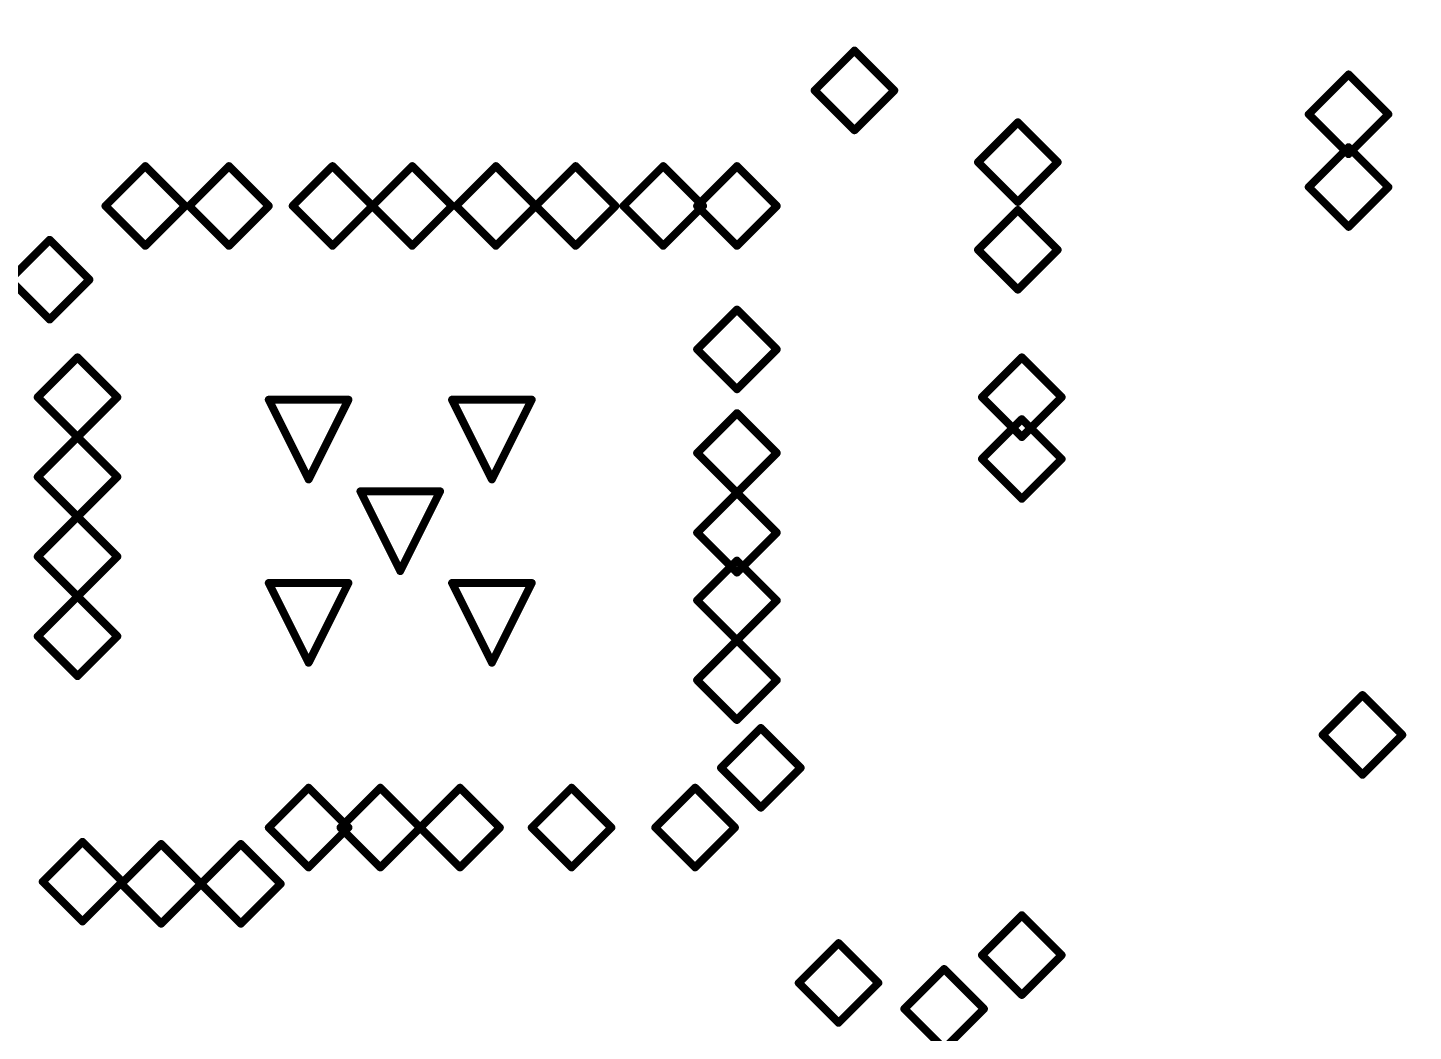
# Model space of a CAD drawing. Header units: millimetres. Extents: x -55 to 2039, y 0 to 512.
# Drawn here: x 143.41 to 178.18, y 198.51 to 223.69 of the extents above; entities that cross this region are included whole.
import ezdxf
from ezdxf import colors
from ezdxf.entities.mleader import LeaderData, LeaderLine
from ezdxf.enums import TextEntityAlignment as Align
from ezdxf.math import Vec2, Vec3

# ---------------------------------------------------------------- set-up
doc = ezdxf.new("R2010")
doc.units = ezdxf.units.MM
doc.linetypes.add('Сплошная', pattern=[0])
doc.layers.add('Drill Drawing', color=1, linetype='Continuous')
doc.layers.add('Виды', color=30, linetype='Continuous')
doc.layers.add('текст', color=2, linetype='Continuous', lineweight=30)
doc.styles.add('GOST TYPE B', font='', dxfattribs={"height": 3.5})
doc.styles.get('GOST TYPE B').set_extended_font_data('GOST type B')

# ---------------------------------------------------------------- blocks, each defined once
blk = doc.blocks.new('Шероховатость')
at = {"lineweight": 50, "transparency": 16777216}
for p, q in [((-32.506, -11.445), (-28.785, -5)), ((-28.785, -5), (-5, -5)), ((-10.278, -11.581), (-7.16, -6.181)), ((-34.366, -8.223), (-32.506, -11.445)), ((-11.836, -8.881), (-10.278, -11.581))]:
    blk.add_line(p, q, dxfattribs=at)
at = {"layer": 'текст', "linetype": 'Continuous', "lineweight": 25, "transparency": 16777216, "insert": (-29.093, -6.142), "char_height": 5, "attachment_point": 1, "style": 'GOST TYPE B'}
blk.add_mtext_dynamic_manual_height_columns('Ra6,3{\\fGOST Type AU|b1|i0|c204|p2;(   )}', width=25.94731, gutter_width=17.5, heights=[0], dxfattribs=at)
blk = doc.blocks.new('_DotSmall')
at = {"color": 0, "linetype": 'ByBlock', "lineweight": 60, "const_width": 0.5}
blk.add_lwpolyline([(-0.0625, 0, 1), (0.0625, 0, 1)], format="xyb", close=True, dxfattribs=at)
blk = doc.blocks.new('Вид с →')
at = {"linetype": 'Continuous', "lineweight": 25, "transparency": 16777216}
for q in [(28.03, 4.046), (30.858, 4.046)]:
    blk.add_line((29.444, 2.632), q, dxfattribs=at)
blk.add_circle((32.944, 2.632), 3.5, dxfattribs=at)
blk.add_circle((32.944, 2.632), 3.5, dxfattribs=at)
at = {"linetype": 'Continuous', "lineweight": 50, "transparency": 16777216, "style": 'GOST TYPE B'}
blk.add_attdef('ВИД(_:_)', text='', height=7, dxfattribs=at).set_placement((27.226, 3.5), align=Align.MIDDLE_RIGHT)

msp = doc.modelspace()

# ---------------------------------------------------------------- linework, layer by layer
at = {"layer": 'Drill Drawing'}
for points in [[(163.1556, 222.1215, 0.2, 0.2, 0), (164.1556, 223.1215, 0.2, 0.2, 0)], [(164.1556, 223.1215, 0.2, 0.2, 0), (165.1556, 222.1215, 0.2, 0.2, 0)], [(175.5556, 221.5215, 0.2, 0.2, 0), (176.5556, 222.5215, 0.2, 0.2, 0)], [(176.5556, 222.5215, 0.2, 0.2, 0), (177.5556, 221.5215, 0.2, 0.2, 0)], [(163.1556, 222.1215, 0.2, 0.2, 0), (164.1556, 221.1215, 0.2, 0.2, 0)], [(164.1556, 221.1215, 0.2, 0.2, 0), (165.1556, 222.1215, 0.2, 0.2, 0)], [(175.5556, 221.5215, 0.2, 0.2, 0), (176.5556, 220.5215, 0.2, 0.2, 0)], [(176.5556, 220.5215, 0.2, 0.2, 0), (177.5556, 221.5215, 0.2, 0.2, 0)], [(167.2556, 220.3215, 0.2, 0.2, 0), (168.2556, 221.3215, 0.2, 0.2, 0)], [(168.2556, 221.3215, 0.2, 0.2, 0), (169.2556, 220.3215, 0.2, 0.2, 0)], [(175.5556, 219.6965, 0.2, 0.2, 0), (176.5556, 220.6965, 0.2, 0.2, 0)], [(176.5556, 220.6965, 0.2, 0.2, 0), (177.5556, 219.6965, 0.2, 0.2, 0)], [(145.3556, 219.2215, 0.2, 0.2, 0), (146.3556, 220.2215, 0.2, 0.2, 0)], [(146.3556, 220.2215, 0.2, 0.2, 0), (147.3556, 219.2215, 0.2, 0.2, 0)], [(147.4556, 219.2215, 0.2, 0.2, 0), (148.4556, 220.2215, 0.2, 0.2, 0)], [(148.4556, 220.2215, 0.2, 0.2, 0), (149.4556, 219.2215, 0.2, 0.2, 0)], [(150.0556, 219.2215, 0.2, 0.2, 0), (151.0556, 220.2215, 0.2, 0.2, 0)], [(151.0556, 220.2215, 0.2, 0.2, 0), (152.0556, 219.2215, 0.2, 0.2, 0)], [(152.0556, 219.2215, 0.2, 0.2, 0), (153.0556, 220.2215, 0.2, 0.2, 0)], [(153.0556, 220.2215, 0.2, 0.2, 0), (154.0556, 219.2215, 0.2, 0.2, 0)], [(154.1556, 219.2215, 0.2, 0.2, 0), (155.1556, 220.2215, 0.2, 0.2, 0)], [(155.1556, 220.2215, 0.2, 0.2, 0), (156.1556, 219.2215, 0.2, 0.2, 0)], [(156.1556, 219.2215, 0.2, 0.2, 0), (157.1556, 220.2215, 0.2, 0.2, 0)], [(157.1556, 220.2215, 0.2, 0.2, 0), (158.1556, 219.2215, 0.2, 0.2, 0)], [(158.3556, 219.2215, 0.2, 0.2, 0), (159.3556, 220.2215, 0.2, 0.2, 0)], [(159.3556, 220.2215, 0.2, 0.2, 0), (160.3556, 219.2215, 0.2, 0.2, 0)], [(160.2056, 219.2215, 0.2, 0.2, 0), (161.2056, 220.2215, 0.2, 0.2, 0)], [(161.2056, 220.2215, 0.2, 0.2, 0), (162.2056, 219.2215, 0.2, 0.2, 0)], [(167.2556, 220.3215, 0.2, 0.2, 0), (168.2556, 219.3215, 0.2, 0.2, 0)], [(168.2556, 219.3215, 0.2, 0.2, 0), (169.2556, 220.3215, 0.2, 0.2, 0)], [(175.5556, 219.6965, 0.2, 0.2, 0), (176.5556, 218.6965, 0.2, 0.2, 0)], [(176.5556, 218.6965, 0.2, 0.2, 0), (177.5556, 219.6965, 0.2, 0.2, 0)], [(145.3556, 219.2215, 0.2, 0.2, 0), (146.3556, 218.2215, 0.2, 0.2, 0)], [(146.3556, 218.2215, 0.2, 0.2, 0), (147.3556, 219.2215, 0.2, 0.2, 0)], [(147.4556, 219.2215, 0.2, 0.2, 0), (148.4556, 218.2215, 0.2, 0.2, 0)], [(148.4556, 218.2215, 0.2, 0.2, 0), (149.4556, 219.2215, 0.2, 0.2, 0)], [(150.0556, 219.2215, 0.2, 0.2, 0), (151.0556, 218.2215, 0.2, 0.2, 0)], [(151.0556, 218.2215, 0.2, 0.2, 0), (152.0556, 219.2215, 0.2, 0.2, 0)], [(152.0556, 219.2215, 0.2, 0.2, 0), (153.0556, 218.2215, 0.2, 0.2, 0)], [(153.0556, 218.2215, 0.2, 0.2, 0), (154.0556, 219.2215, 0.2, 0.2, 0)], [(154.1556, 219.2215, 0.2, 0.2, 0), (155.1556, 218.2215, 0.2, 0.2, 0)], [(155.1556, 218.2215, 0.2, 0.2, 0), (156.1556, 219.2215, 0.2, 0.2, 0)], [(156.1556, 219.2215, 0.2, 0.2, 0), (157.1556, 218.2215, 0.2, 0.2, 0)], [(157.1556, 218.2215, 0.2, 0.2, 0), (158.1556, 219.2215, 0.2, 0.2, 0)], [(158.3556, 219.2215, 0.2, 0.2, 0), (159.3556, 218.2215, 0.2, 0.2, 0)], [(159.3556, 218.2215, 0.2, 0.2, 0), (160.3556, 219.2215, 0.2, 0.2, 0)], [(160.2056, 219.2215, 0.2, 0.2, 0), (161.2056, 218.2215, 0.2, 0.2, 0)], [(161.2056, 218.2215, 0.2, 0.2, 0), (162.2056, 219.2215, 0.2, 0.2, 0)], [(167.2556, 218.1215, 0.2, 0.2, 0), (168.2556, 219.1215, 0.2, 0.2, 0)], [(168.2556, 219.1215, 0.2, 0.2, 0), (169.2556, 218.1215, 0.2, 0.2, 0)], [(142.9556, 217.3715, 0.2, 0.2, 0), (143.9556, 218.3715, 0.2, 0.2, 0)], [(143.9556, 218.3715, 0.2, 0.2, 0), (144.9556, 217.3715, 0.2, 0.2, 0)], [(167.2556, 218.1215, 0.2, 0.2, 0), (168.2556, 217.1215, 0.2, 0.2, 0)], [(168.2556, 217.1215, 0.2, 0.2, 0), (169.2556, 218.1215, 0.2, 0.2, 0)], [(142.9556, 217.3715, 0.2, 0.2, 0), (143.9556, 216.3715, 0.2, 0.2, 0)], [(143.9556, 216.3715, 0.2, 0.2, 0), (144.9556, 217.3715, 0.2, 0.2, 0)], [(160.2056, 215.6215, 0.2, 0.2, 0), (161.2056, 216.6215, 0.2, 0.2, 0)], [(161.2056, 216.6215, 0.2, 0.2, 0), (162.2056, 215.6215, 0.2, 0.2, 0)], [(160.2056, 215.6215, 0.2, 0.2, 0), (161.2056, 214.6215, 0.2, 0.2, 0)], [(161.2056, 214.6215, 0.2, 0.2, 0), (162.2056, 215.6215, 0.2, 0.2, 0)], [(143.6556, 214.4215, 0.2, 0.2, 0), (144.6556, 215.4215, 0.2, 0.2, 0)], [(144.6556, 215.4215, 0.2, 0.2, 0), (145.6556, 214.4215, 0.2, 0.2, 0)], [(167.3556, 214.4215, 0.2, 0.2, 0), (168.3556, 215.4215, 0.2, 0.2, 0)], [(168.3556, 215.4215, 0.2, 0.2, 0), (169.3556, 214.4215, 0.2, 0.2, 0)], [(143.6556, 214.4215, 0.2, 0.2, 0), (144.6556, 213.4215, 0.2, 0.2, 0)], [(144.6556, 213.4215, 0.2, 0.2, 0), (145.6556, 214.4215, 0.2, 0.2, 0)], [(149.4556, 214.359, 0.2, 0.2, 0), (151.4556, 214.359, 0.2, 0.2, 0)], [(149.4556, 214.359, 0.2, 0.2, 0), (150.4556, 212.359, 0.2, 0.2, 0)], [(150.4556, 212.359, 0.2, 0.2, 0), (151.4556, 214.359, 0.2, 0.2, 0)], [(154.0556, 214.359, 0.2, 0.2, 0), (156.0556, 214.359, 0.2, 0.2, 0)], [(154.0556, 214.359, 0.2, 0.2, 0), (155.0556, 212.359, 0.2, 0.2, 0)], [(155.0556, 212.359, 0.2, 0.2, 0), (156.0556, 214.359, 0.2, 0.2, 0)], [(167.3556, 214.4215, 0.2, 0.2, 0), (168.3556, 213.4215, 0.2, 0.2, 0)], [(168.3556, 213.4215, 0.2, 0.2, 0), (169.3556, 214.4215, 0.2, 0.2, 0)], [(160.2056, 213.0215, 0.2, 0.2, 0), (161.2056, 214.0215, 0.2, 0.2, 0)], [(161.2056, 214.0215, 0.2, 0.2, 0), (162.2056, 213.0215, 0.2, 0.2, 0)], [(167.3556, 212.8715, 0.2, 0.2, 0), (168.3556, 213.8715, 0.2, 0.2, 0)], [(168.3556, 213.8715, 0.2, 0.2, 0), (169.3556, 212.8715, 0.2, 0.2, 0)], [(143.6556, 212.4215, 0.2, 0.2, 0), (144.6556, 213.4215, 0.2, 0.2, 0)], [(144.6556, 213.4215, 0.2, 0.2, 0), (145.6556, 212.4215, 0.2, 0.2, 0)], [(160.2056, 213.0215, 0.2, 0.2, 0), (161.2056, 212.0215, 0.2, 0.2, 0)], [(161.2056, 212.0215, 0.2, 0.2, 0), (162.2056, 213.0215, 0.2, 0.2, 0)], [(167.3556, 212.8715, 0.2, 0.2, 0), (168.3556, 211.8715, 0.2, 0.2, 0)], [(168.3556, 211.8715, 0.2, 0.2, 0), (169.3556, 212.8715, 0.2, 0.2, 0)], [(143.6556, 212.4215, 0.2, 0.2, 0), (144.6556, 211.4215, 0.2, 0.2, 0)], [(144.6556, 211.4215, 0.2, 0.2, 0), (145.6556, 212.4215, 0.2, 0.2, 0)], [(151.7556, 212.059, 0.2, 0.2, 0), (153.7556, 212.059, 0.2, 0.2, 0)], [(151.7556, 212.059, 0.2, 0.2, 0), (152.7556, 210.059, 0.2, 0.2, 0)], [(152.7556, 210.059, 0.2, 0.2, 0), (153.7556, 212.059, 0.2, 0.2, 0)], [(160.2056, 211.0215, 0.2, 0.2, 0), (161.2056, 212.0215, 0.2, 0.2, 0)], [(161.2056, 212.0215, 0.2, 0.2, 0), (162.2056, 211.0215, 0.2, 0.2, 0)], [(143.6556, 210.4215, 0.2, 0.2, 0), (144.6556, 211.4215, 0.2, 0.2, 0)], [(144.6556, 211.4215, 0.2, 0.2, 0), (145.6556, 210.4215, 0.2, 0.2, 0)], [(160.2056, 211.0215, 0.2, 0.2, 0), (161.2056, 210.0215, 0.2, 0.2, 0)], [(161.2056, 210.0215, 0.2, 0.2, 0), (162.2056, 211.0215, 0.2, 0.2, 0)], [(143.6556, 210.4215, 0.2, 0.2, 0), (144.6556, 209.4215, 0.2, 0.2, 0)], [(144.6556, 209.4215, 0.2, 0.2, 0), (145.6556, 210.4215, 0.2, 0.2, 0)], [(160.2056, 209.3215, 0.2, 0.2, 0), (161.2056, 210.3215, 0.2, 0.2, 0)], [(161.2056, 210.3215, 0.2, 0.2, 0), (162.2056, 209.3215, 0.2, 0.2, 0)], [(149.4556, 209.759, 0.2, 0.2, 0), (151.4556, 209.759, 0.2, 0.2, 0)], [(149.4556, 209.759, 0.2, 0.2, 0), (150.4556, 207.759, 0.2, 0.2, 0)], [(150.4556, 207.759, 0.2, 0.2, 0), (151.4556, 209.759, 0.2, 0.2, 0)], [(154.0556, 209.759, 0.2, 0.2, 0), (156.0556, 209.759, 0.2, 0.2, 0)], [(154.0556, 209.759, 0.2, 0.2, 0), (155.0556, 207.759, 0.2, 0.2, 0)], [(155.0556, 207.759, 0.2, 0.2, 0), (156.0556, 209.759, 0.2, 0.2, 0)], [(143.6556, 208.4215, 0.2, 0.2, 0), (144.6556, 209.4215, 0.2, 0.2, 0)], [(144.6556, 209.4215, 0.2, 0.2, 0), (145.6556, 208.4215, 0.2, 0.2, 0)], [(160.2056, 209.3215, 0.2, 0.2, 0), (161.2056, 208.3215, 0.2, 0.2, 0)], [(161.2056, 208.3215, 0.2, 0.2, 0), (162.2056, 209.3215, 0.2, 0.2, 0)], [(143.6556, 208.4215, 0.2, 0.2, 0), (144.6556, 207.4215, 0.2, 0.2, 0)], [(144.6556, 207.4215, 0.2, 0.2, 0), (145.6556, 208.4215, 0.2, 0.2, 0)], [(160.2056, 207.3215, 0.2, 0.2, 0), (161.2056, 208.3215, 0.2, 0.2, 0)], [(161.2056, 208.3215, 0.2, 0.2, 0), (162.2056, 207.3215, 0.2, 0.2, 0)], [(160.2056, 207.3215, 0.2, 0.2, 0), (161.2056, 206.3215, 0.2, 0.2, 0)], [(161.2056, 206.3215, 0.2, 0.2, 0), (162.2056, 207.3215, 0.2, 0.2, 0)], [(175.9056, 205.9465, 0.2, 0.2, 0), (176.9056, 206.9465, 0.2, 0.2, 0)], [(176.9056, 206.9465, 0.2, 0.2, 0), (177.9056, 205.9465, 0.2, 0.2, 0)], [(160.8056, 205.1215, 0.2, 0.2, 0), (161.8056, 206.1215, 0.2, 0.2, 0)], [(161.8056, 206.1215, 0.2, 0.2, 0), (162.8056, 205.1215, 0.2, 0.2, 0)], [(175.9056, 205.9465, 0.2, 0.2, 0), (176.9056, 204.9465, 0.2, 0.2, 0)], [(176.9056, 204.9465, 0.2, 0.2, 0), (177.9056, 205.9465, 0.2, 0.2, 0)], [(160.8056, 205.1215, 0.2, 0.2, 0), (161.8056, 204.1215, 0.2, 0.2, 0)], [(161.8056, 204.1215, 0.2, 0.2, 0), (162.8056, 205.1215, 0.2, 0.2, 0)], [(149.4556, 203.6215, 0.2, 0.2, 0), (150.4556, 204.6215, 0.2, 0.2, 0)], [(150.4556, 204.6215, 0.2, 0.2, 0), (151.4556, 203.6215, 0.2, 0.2, 0)], [(151.2556, 203.6215, 0.2, 0.2, 0), (152.2556, 204.6215, 0.2, 0.2, 0)], [(152.2556, 204.6215, 0.2, 0.2, 0), (153.2556, 203.6215, 0.2, 0.2, 0)], [(153.2556, 203.6215, 0.2, 0.2, 0), (154.2556, 204.6215, 0.2, 0.2, 0)], [(154.2556, 204.6215, 0.2, 0.2, 0), (155.2556, 203.6215, 0.2, 0.2, 0)], [(156.0556, 203.6215, 0.2, 0.2, 0), (157.0556, 204.6215, 0.2, 0.2, 0)], [(157.0556, 204.6215, 0.2, 0.2, 0), (158.0556, 203.6215, 0.2, 0.2, 0)], [(159.1556, 203.6215, 0.2, 0.2, 0), (160.1556, 204.6215, 0.2, 0.2, 0)], [(160.1556, 204.6215, 0.2, 0.2, 0), (161.1556, 203.6215, 0.2, 0.2, 0)], [(149.4556, 203.6215, 0.2, 0.2, 0), (150.4556, 202.6215, 0.2, 0.2, 0)], [(150.4556, 202.6215, 0.2, 0.2, 0), (151.4556, 203.6215, 0.2, 0.2, 0)], [(151.2556, 203.6215, 0.2, 0.2, 0), (152.2556, 202.6215, 0.2, 0.2, 0)], [(152.2556, 202.6215, 0.2, 0.2, 0), (153.2556, 203.6215, 0.2, 0.2, 0)], [(153.2556, 203.6215, 0.2, 0.2, 0), (154.2556, 202.6215, 0.2, 0.2, 0)], [(154.2556, 202.6215, 0.2, 0.2, 0), (155.2556, 203.6215, 0.2, 0.2, 0)], [(156.0556, 203.6215, 0.2, 0.2, 0), (157.0556, 202.6215, 0.2, 0.2, 0)], [(157.0556, 202.6215, 0.2, 0.2, 0), (158.0556, 203.6215, 0.2, 0.2, 0)], [(159.1556, 203.6215, 0.2, 0.2, 0), (160.1556, 202.6215, 0.2, 0.2, 0)], [(160.1556, 202.6215, 0.2, 0.2, 0), (161.1556, 203.6215, 0.2, 0.2, 0)], [(143.7806, 202.2637, 0.2, 0.2, 0), (144.7806, 203.2637, 0.2, 0.2, 0)], [(144.7806, 203.2637, 0.2, 0.2, 0), (145.7806, 202.2637, 0.2, 0.2, 0)], [(145.7556, 202.2095, 0.2, 0.2, 0), (146.7556, 203.2095, 0.2, 0.2, 0)], [(146.7556, 203.2095, 0.2, 0.2, 0), (147.7556, 202.2095, 0.2, 0.2, 0)], [(147.7556, 202.2091, 0.2, 0.2, 0), (148.7556, 203.2091, 0.2, 0.2, 0)], [(148.7556, 203.2091, 0.2, 0.2, 0), (149.7556, 202.2091, 0.2, 0.2, 0)], [(143.7806, 202.2637, 0.2, 0.2, 0), (144.7806, 201.2637, 0.2, 0.2, 0)], [(144.7806, 201.2637, 0.2, 0.2, 0), (145.7806, 202.2637, 0.2, 0.2, 0)], [(145.7556, 202.2095, 0.2, 0.2, 0), (146.7556, 201.2095, 0.2, 0.2, 0)], [(146.7556, 201.2095, 0.2, 0.2, 0), (147.7556, 202.2095, 0.2, 0.2, 0)], [(147.7556, 202.2091, 0.2, 0.2, 0), (148.7556, 201.209, 0.2, 0.2, 0)], [(148.7556, 201.209, 0.2, 0.2, 0), (149.7556, 202.2091, 0.2, 0.2, 0)], [(167.3556, 200.4215, 0.2, 0.2, 0), (168.3556, 201.4215, 0.2, 0.2, 0)], [(168.3556, 201.4215, 0.2, 0.2, 0), (169.3556, 200.4215, 0.2, 0.2, 0)], [(162.7556, 199.7215, 0.2, 0.2, 0), (163.7556, 200.7215, 0.2, 0.2, 0)], [(163.7556, 200.7215, 0.2, 0.2, 0), (164.7556, 199.7215, 0.2, 0.2, 0)], [(167.3556, 200.4215, 0.2, 0.2, 0), (168.3556, 199.4215, 0.2, 0.2, 0)], [(168.3556, 199.4215, 0.2, 0.2, 0), (169.3556, 200.4215, 0.2, 0.2, 0)], [(165.4056, 199.0715, 0.2, 0.2, 0), (166.4056, 200.0715, 0.2, 0.2, 0)], [(166.4056, 200.0715, 0.2, 0.2, 0), (167.4056, 199.0715, 0.2, 0.2, 0)], [(162.7556, 199.7215, 0.2, 0.2, 0), (163.7556, 198.7215, 0.2, 0.2, 0)], [(163.7556, 198.7215, 0.2, 0.2, 0), (164.7556, 199.7215, 0.2, 0.2, 0)], [(165.4056, 199.0715, 0.2, 0.2, 0), (166.4056, 198.0715, 0.2, 0.2, 0)], [(166.4056, 198.0715, 0.2, 0.2, 0), (167.4056, 199.0715, 0.2, 0.2, 0)]]:
    msp.add_lwpolyline(points, format="xyseb", dxfattribs=at)
for points in [[(164.1056, 223.1215, 0.1, 0.1, 1), (164.2056, 223.1215, 0.1, 0.1, 1)], [(164.1056, 223.1215, 0.1, 0.1, 1), (164.2056, 223.1215, 0.1, 0.1, 1)], [(176.5056, 222.5215, 0.1, 0.1, 1), (176.6056, 222.5215, 0.1, 0.1, 1)], [(176.5056, 222.5215, 0.1, 0.1, 1), (176.6056, 222.5215, 0.1, 0.1, 1)], [(163.1056, 222.1215, 0.1, 0.1, 1), (163.2056, 222.1215, 0.1, 0.1, 1)], [(163.1056, 222.1215, 0.1, 0.1, 1), (163.2056, 222.1215, 0.1, 0.1, 1)], [(165.1056, 222.1215, 0.1, 0.1, 1), (165.2056, 222.1215, 0.1, 0.1, 1)], [(165.1056, 222.1215, 0.1, 0.1, 1), (165.2056, 222.1215, 0.1, 0.1, 1)], [(175.5056, 221.5215, 0.1, 0.1, 1), (175.6056, 221.5215, 0.1, 0.1, 1)], [(175.5056, 221.5215, 0.1, 0.1, 1), (175.6056, 221.5215, 0.1, 0.1, 1)], [(177.5056, 221.5215, 0.1, 0.1, 1), (177.6056, 221.5215, 0.1, 0.1, 1)], [(177.5056, 221.5215, 0.1, 0.1, 1), (177.6056, 221.5215, 0.1, 0.1, 1)], [(164.1056, 221.1215, 0.1, 0.1, 1), (164.2056, 221.1215, 0.1, 0.1, 1)], [(164.1056, 221.1215, 0.1, 0.1, 1), (164.2056, 221.1215, 0.1, 0.1, 1)], [(168.2056, 221.3215, 0.1, 0.1, 1), (168.3056, 221.3215, 0.1, 0.1, 1)], [(168.2056, 221.3215, 0.1, 0.1, 1), (168.3056, 221.3215, 0.1, 0.1, 1)], [(176.5056, 220.6965, 0.1, 0.1, 1), (176.6056, 220.6965, 0.1, 0.1, 1)], [(176.5056, 220.6965, 0.1, 0.1, 1), (176.6056, 220.6965, 0.1, 0.1, 1)], [(176.5056, 220.5215, 0.1, 0.1, 1), (176.6056, 220.5215, 0.1, 0.1, 1)], [(176.5056, 220.5215, 0.1, 0.1, 1), (176.6056, 220.5215, 0.1, 0.1, 1)], [(146.3056, 220.2215, 0.1, 0.1, 1), (146.4056, 220.2215, 0.1, 0.1, 1)], [(146.3056, 220.2215, 0.1, 0.1, 1), (146.4056, 220.2215, 0.1, 0.1, 1)], [(148.4056, 220.2215, 0.1, 0.1, 1), (148.5056, 220.2215, 0.1, 0.1, 1)], [(148.4056, 220.2215, 0.1, 0.1, 1), (148.5056, 220.2215, 0.1, 0.1, 1)], [(151.0056, 220.2215, 0.1, 0.1, 1), (151.1056, 220.2215, 0.1, 0.1, 1)], [(151.0056, 220.2215, 0.1, 0.1, 1), (151.1056, 220.2215, 0.1, 0.1, 1)], [(153.0056, 220.2215, 0.1, 0.1, 1), (153.1056, 220.2215, 0.1, 0.1, 1)], [(153.0056, 220.2215, 0.1, 0.1, 1), (153.1056, 220.2215, 0.1, 0.1, 1)], [(155.1056, 220.2215, 0.1, 0.1, 1), (155.2056, 220.2215, 0.1, 0.1, 1)], [(155.1056, 220.2215, 0.1, 0.1, 1), (155.2056, 220.2215, 0.1, 0.1, 1)], [(157.1056, 220.2215, 0.1, 0.1, 1), (157.2056, 220.2215, 0.1, 0.1, 1)], [(157.1056, 220.2215, 0.1, 0.1, 1), (157.2056, 220.2215, 0.1, 0.1, 1)], [(159.3056, 220.2215, 0.1, 0.1, 1), (159.4056, 220.2215, 0.1, 0.1, 1)], [(159.3056, 220.2215, 0.1, 0.1, 1), (159.4056, 220.2215, 0.1, 0.1, 1)], [(161.1556, 220.2215, 0.1, 0.1, 1), (161.2556, 220.2215, 0.1, 0.1, 1)], [(161.1556, 220.2215, 0.1, 0.1, 1), (161.2556, 220.2215, 0.1, 0.1, 1)], [(167.2056, 220.3215, 0.1, 0.1, 1), (167.3056, 220.3215, 0.1, 0.1, 1)], [(167.2056, 220.3215, 0.1, 0.1, 1), (167.3056, 220.3215, 0.1, 0.1, 1)], [(169.2056, 220.3215, 0.1, 0.1, 1), (169.3056, 220.3215, 0.1, 0.1, 1)], [(169.2056, 220.3215, 0.1, 0.1, 1), (169.3056, 220.3215, 0.1, 0.1, 1)], [(175.5056, 219.6965, 0.1, 0.1, 1), (175.6056, 219.6965, 0.1, 0.1, 1)], [(175.5056, 219.6965, 0.1, 0.1, 1), (175.6056, 219.6965, 0.1, 0.1, 1)], [(177.5056, 219.6965, 0.1, 0.1, 1), (177.6056, 219.6965, 0.1, 0.1, 1)], [(177.5056, 219.6965, 0.1, 0.1, 1), (177.6056, 219.6965, 0.1, 0.1, 1)], [(145.3056, 219.2215, 0.1, 0.1, 1), (145.4056, 219.2215, 0.1, 0.1, 1)], [(145.3056, 219.2215, 0.1, 0.1, 1), (145.4056, 219.2215, 0.1, 0.1, 1)], [(147.3056, 219.2215, 0.1, 0.1, 1), (147.4056, 219.2215, 0.1, 0.1, 1)], [(147.3056, 219.2215, 0.1, 0.1, 1), (147.4056, 219.2215, 0.1, 0.1, 1)], [(147.4056, 219.2215, 0.1, 0.1, 1), (147.5056, 219.2215, 0.1, 0.1, 1)], [(147.4056, 219.2215, 0.1, 0.1, 1), (147.5056, 219.2215, 0.1, 0.1, 1)], [(149.4056, 219.2215, 0.1, 0.1, 1), (149.5056, 219.2215, 0.1, 0.1, 1)], [(149.4056, 219.2215, 0.1, 0.1, 1), (149.5056, 219.2215, 0.1, 0.1, 1)], [(150.0056, 219.2215, 0.1, 0.1, 1), (150.1056, 219.2215, 0.1, 0.1, 1)], [(150.0056, 219.2215, 0.1, 0.1, 1), (150.1056, 219.2215, 0.1, 0.1, 1)], [(152.0056, 219.2215, 0.1, 0.1, 1), (152.1056, 219.2215, 0.1, 0.1, 1)], [(152.0056, 219.2215, 0.1, 0.1, 1), (152.1056, 219.2215, 0.1, 0.1, 1)], [(152.0056, 219.2215, 0.1, 0.1, 1), (152.1056, 219.2215, 0.1, 0.1, 1)], [(152.0056, 219.2215, 0.1, 0.1, 1), (152.1056, 219.2215, 0.1, 0.1, 1)], [(154.0056, 219.2215, 0.1, 0.1, 1), (154.1056, 219.2215, 0.1, 0.1, 1)], [(154.0056, 219.2215, 0.1, 0.1, 1), (154.1056, 219.2215, 0.1, 0.1, 1)], [(154.1056, 219.2215, 0.1, 0.1, 1), (154.2056, 219.2215, 0.1, 0.1, 1)], [(154.1056, 219.2215, 0.1, 0.1, 1), (154.2056, 219.2215, 0.1, 0.1, 1)], [(156.1056, 219.2215, 0.1, 0.1, 1), (156.2056, 219.2215, 0.1, 0.1, 1)], [(156.1056, 219.2215, 0.1, 0.1, 1), (156.2056, 219.2215, 0.1, 0.1, 1)], [(156.1056, 219.2215, 0.1, 0.1, 1), (156.2056, 219.2215, 0.1, 0.1, 1)], [(156.1056, 219.2215, 0.1, 0.1, 1), (156.2056, 219.2215, 0.1, 0.1, 1)], [(158.1056, 219.2215, 0.1, 0.1, 1), (158.2056, 219.2215, 0.1, 0.1, 1)], [(158.1056, 219.2215, 0.1, 0.1, 1), (158.2056, 219.2215, 0.1, 0.1, 1)], [(158.3056, 219.2215, 0.1, 0.1, 1), (158.4056, 219.2215, 0.1, 0.1, 1)], [(158.3056, 219.2215, 0.1, 0.1, 1), (158.4056, 219.2215, 0.1, 0.1, 1)], [(160.1556, 219.2215, 0.1, 0.1, 1), (160.2556, 219.2215, 0.1, 0.1, 1)], [(160.1556, 219.2215, 0.1, 0.1, 1), (160.2556, 219.2215, 0.1, 0.1, 1)], [(160.3056, 219.2215, 0.1, 0.1, 1), (160.4056, 219.2215, 0.1, 0.1, 1)], [(160.3056, 219.2215, 0.1, 0.1, 1), (160.4056, 219.2215, 0.1, 0.1, 1)], [(162.1556, 219.2215, 0.1, 0.1, 1), (162.2556, 219.2215, 0.1, 0.1, 1)], [(162.1556, 219.2215, 0.1, 0.1, 1), (162.2556, 219.2215, 0.1, 0.1, 1)], [(168.2056, 219.3215, 0.1, 0.1, 1), (168.3056, 219.3215, 0.1, 0.1, 1)], [(168.2056, 219.3215, 0.1, 0.1, 1), (168.3056, 219.3215, 0.1, 0.1, 1)], [(168.2056, 219.1215, 0.1, 0.1, 1), (168.3056, 219.1215, 0.1, 0.1, 1)], [(168.2056, 219.1215, 0.1, 0.1, 1), (168.3056, 219.1215, 0.1, 0.1, 1)], [(176.5056, 218.6965, 0.1, 0.1, 1), (176.6056, 218.6965, 0.1, 0.1, 1)], [(176.5056, 218.6965, 0.1, 0.1, 1), (176.6056, 218.6965, 0.1, 0.1, 1)], [(143.9056, 218.3715, 0.1, 0.1, 1), (144.0056, 218.3715, 0.1, 0.1, 1)], [(143.9056, 218.3715, 0.1, 0.1, 1), (144.0056, 218.3715, 0.1, 0.1, 1)], [(146.3056, 218.2215, 0.1, 0.1, 1), (146.4056, 218.2215, 0.1, 0.1, 1)], [(146.3056, 218.2215, 0.1, 0.1, 1), (146.4056, 218.2215, 0.1, 0.1, 1)], [(148.4056, 218.2215, 0.1, 0.1, 1), (148.5056, 218.2215, 0.1, 0.1, 1)], [(148.4056, 218.2215, 0.1, 0.1, 1), (148.5056, 218.2215, 0.1, 0.1, 1)], [(151.0056, 218.2215, 0.1, 0.1, 1), (151.1056, 218.2215, 0.1, 0.1, 1)], [(151.0056, 218.2215, 0.1, 0.1, 1), (151.1056, 218.2215, 0.1, 0.1, 1)], [(153.0056, 218.2215, 0.1, 0.1, 1), (153.1056, 218.2215, 0.1, 0.1, 1)], [(153.0056, 218.2215, 0.1, 0.1, 1), (153.1056, 218.2215, 0.1, 0.1, 1)], [(155.1056, 218.2215, 0.1, 0.1, 1), (155.2056, 218.2215, 0.1, 0.1, 1)], [(155.1056, 218.2215, 0.1, 0.1, 1), (155.2056, 218.2215, 0.1, 0.1, 1)], [(157.1056, 218.2215, 0.1, 0.1, 1), (157.2056, 218.2215, 0.1, 0.1, 1)], [(157.1056, 218.2215, 0.1, 0.1, 1), (157.2056, 218.2215, 0.1, 0.1, 1)], [(159.3056, 218.2215, 0.1, 0.1, 1), (159.4056, 218.2215, 0.1, 0.1, 1)], [(159.3056, 218.2215, 0.1, 0.1, 1), (159.4056, 218.2215, 0.1, 0.1, 1)], [(161.1556, 218.2215, 0.1, 0.1, 1), (161.2556, 218.2215, 0.1, 0.1, 1)], [(161.1556, 218.2215, 0.1, 0.1, 1), (161.2556, 218.2215, 0.1, 0.1, 1)], [(167.2056, 218.1215, 0.1, 0.1, 1), (167.3056, 218.1215, 0.1, 0.1, 1)], [(167.2056, 218.1215, 0.1, 0.1, 1), (167.3056, 218.1215, 0.1, 0.1, 1)], [(169.2056, 218.1215, 0.1, 0.1, 1), (169.3056, 218.1215, 0.1, 0.1, 1)], [(169.2056, 218.1215, 0.1, 0.1, 1), (169.3056, 218.1215, 0.1, 0.1, 1)], [(144.9056, 217.3715, 0.1, 0.1, 1), (145.0056, 217.3715, 0.1, 0.1, 1)], [(144.9056, 217.3715, 0.1, 0.1, 1), (145.0056, 217.3715, 0.1, 0.1, 1)], [(168.2056, 217.1215, 0.1, 0.1, 1), (168.3056, 217.1215, 0.1, 0.1, 1)], [(168.2056, 217.1215, 0.1, 0.1, 1), (168.3056, 217.1215, 0.1, 0.1, 1)], [(161.1556, 216.6215, 0.1, 0.1, 1), (161.2556, 216.6215, 0.1, 0.1, 1)], [(161.1556, 216.6215, 0.1, 0.1, 1), (161.2556, 216.6215, 0.1, 0.1, 1)], [(143.9056, 216.3715, 0.1, 0.1, 1), (144.0056, 216.3715, 0.1, 0.1, 1)], [(143.9056, 216.3715, 0.1, 0.1, 1), (144.0056, 216.3715, 0.1, 0.1, 1)], [(160.1556, 215.6215, 0.1, 0.1, 1), (160.2556, 215.6215, 0.1, 0.1, 1)], [(160.1556, 215.6215, 0.1, 0.1, 1), (160.2556, 215.6215, 0.1, 0.1, 1)], [(162.1556, 215.6215, 0.1, 0.1, 1), (162.2556, 215.6215, 0.1, 0.1, 1)], [(162.1556, 215.6215, 0.1, 0.1, 1), (162.2556, 215.6215, 0.1, 0.1, 1)], [(144.6056, 215.4215, 0.1, 0.1, 1), (144.7056, 215.4215, 0.1, 0.1, 1)], [(144.6056, 215.4215, 0.1, 0.1, 1), (144.7056, 215.4215, 0.1, 0.1, 1)], [(168.3056, 215.4215, 0.1, 0.1, 1), (168.4056, 215.4215, 0.1, 0.1, 1)], [(168.3056, 215.4215, 0.1, 0.1, 1), (168.4056, 215.4215, 0.1, 0.1, 1)], [(161.1556, 214.6215, 0.1, 0.1, 1), (161.2556, 214.6215, 0.1, 0.1, 1)], [(161.1556, 214.6215, 0.1, 0.1, 1), (161.2556, 214.6215, 0.1, 0.1, 1)], [(143.6056, 214.4215, 0.1, 0.1, 1), (143.7056, 214.4215, 0.1, 0.1, 1)], [(143.6056, 214.4215, 0.1, 0.1, 1), (143.7056, 214.4215, 0.1, 0.1, 1)], [(145.6056, 214.4215, 0.1, 0.1, 1), (145.7056, 214.4215, 0.1, 0.1, 1)], [(145.6056, 214.4215, 0.1, 0.1, 1), (145.7056, 214.4215, 0.1, 0.1, 1)], [(149.4056, 214.359, 0.1, 0.1, 1), (149.5056, 214.359, 0.1, 0.1, 1)], [(149.4056, 214.359, 0.1, 0.1, 1), (149.5056, 214.359, 0.1, 0.1, 1)], [(151.4056, 214.359, 0.1, 0.1, 1), (151.5056, 214.359, 0.1, 0.1, 1)], [(151.4056, 214.359, 0.1, 0.1, 1), (151.5056, 214.359, 0.1, 0.1, 1)], [(154.0056, 214.359, 0.1, 0.1, 1), (154.1056, 214.359, 0.1, 0.1, 1)], [(154.0056, 214.359, 0.1, 0.1, 1), (154.1056, 214.359, 0.1, 0.1, 1)], [(156.0056, 214.359, 0.1, 0.1, 1), (156.1056, 214.359, 0.1, 0.1, 1)], [(156.0056, 214.359, 0.1, 0.1, 1), (156.1056, 214.359, 0.1, 0.1, 1)], [(167.3056, 214.4215, 0.1, 0.1, 1), (167.4056, 214.4215, 0.1, 0.1, 1)], [(167.3056, 214.4215, 0.1, 0.1, 1), (167.4056, 214.4215, 0.1, 0.1, 1)], [(169.3056, 214.4215, 0.1, 0.1, 1), (169.4056, 214.4215, 0.1, 0.1, 1)], [(169.3056, 214.4215, 0.1, 0.1, 1), (169.4056, 214.4215, 0.1, 0.1, 1)], [(161.1556, 214.0215, 0.1, 0.1, 1), (161.2556, 214.0215, 0.1, 0.1, 1)], [(161.1556, 214.0215, 0.1, 0.1, 1), (161.2556, 214.0215, 0.1, 0.1, 1)], [(168.3056, 213.8715, 0.1, 0.1, 1), (168.4056, 213.8715, 0.1, 0.1, 1)], [(168.3056, 213.8715, 0.1, 0.1, 1), (168.4056, 213.8715, 0.1, 0.1, 1)], [(144.6056, 213.4215, 0.1, 0.1, 1), (144.7056, 213.4215, 0.1, 0.1, 1)], [(144.6056, 213.4215, 0.1, 0.1, 1), (144.7056, 213.4215, 0.1, 0.1, 1)], [(144.6056, 213.4215, 0.1, 0.1, 1), (144.7056, 213.4215, 0.1, 0.1, 1)], [(144.6056, 213.4215, 0.1, 0.1, 1), (144.7056, 213.4215, 0.1, 0.1, 1)], [(168.3056, 213.4215, 0.1, 0.1, 1), (168.4056, 213.4215, 0.1, 0.1, 1)], [(168.3056, 213.4215, 0.1, 0.1, 1), (168.4056, 213.4215, 0.1, 0.1, 1)], [(160.1556, 213.0215, 0.1, 0.1, 1), (160.2556, 213.0215, 0.1, 0.1, 1)], [(160.1556, 213.0215, 0.1, 0.1, 1), (160.2556, 213.0215, 0.1, 0.1, 1)], [(162.1556, 213.0215, 0.1, 0.1, 1), (162.2556, 213.0215, 0.1, 0.1, 1)], [(162.1556, 213.0215, 0.1, 0.1, 1), (162.2556, 213.0215, 0.1, 0.1, 1)], [(167.3056, 212.8715, 0.1, 0.1, 1), (167.4056, 212.8715, 0.1, 0.1, 1)], [(167.3056, 212.8715, 0.1, 0.1, 1), (167.4056, 212.8715, 0.1, 0.1, 1)], [(169.3056, 212.8715, 0.1, 0.1, 1), (169.4056, 212.8715, 0.1, 0.1, 1)], [(169.3056, 212.8715, 0.1, 0.1, 1), (169.4056, 212.8715, 0.1, 0.1, 1)], [(143.6056, 212.4215, 0.1, 0.1, 1), (143.7056, 212.4215, 0.1, 0.1, 1)], [(143.6056, 212.4215, 0.1, 0.1, 1), (143.7056, 212.4215, 0.1, 0.1, 1)], [(145.6056, 212.4215, 0.1, 0.1, 1), (145.7056, 212.4215, 0.1, 0.1, 1)], [(145.6056, 212.4215, 0.1, 0.1, 1), (145.7056, 212.4215, 0.1, 0.1, 1)], [(150.4056, 212.359, 0.1, 0.1, 1), (150.5056, 212.359, 0.1, 0.1, 1)], [(150.4056, 212.359, 0.1, 0.1, 1), (150.5056, 212.359, 0.1, 0.1, 1)], [(151.7056, 212.059, 0.1, 0.1, 1), (151.8056, 212.059, 0.1, 0.1, 1)], [(151.7056, 212.059, 0.1, 0.1, 1), (151.8056, 212.059, 0.1, 0.1, 1)], [(153.7056, 212.059, 0.1, 0.1, 1), (153.8056, 212.059, 0.1, 0.1, 1)], [(153.7056, 212.059, 0.1, 0.1, 1), (153.8056, 212.059, 0.1, 0.1, 1)], [(155.0056, 212.359, 0.1, 0.1, 1), (155.1056, 212.359, 0.1, 0.1, 1)], [(155.0056, 212.359, 0.1, 0.1, 1), (155.1056, 212.359, 0.1, 0.1, 1)], [(161.1556, 212.0215, 0.1, 0.1, 1), (161.2556, 212.0215, 0.1, 0.1, 1)], [(161.1556, 212.0215, 0.1, 0.1, 1), (161.2556, 212.0215, 0.1, 0.1, 1)], [(161.1556, 212.0215, 0.1, 0.1, 1), (161.2556, 212.0215, 0.1, 0.1, 1)], [(161.1556, 212.0215, 0.1, 0.1, 1), (161.2556, 212.0215, 0.1, 0.1, 1)], [(168.3056, 211.8715, 0.1, 0.1, 1), (168.4056, 211.8715, 0.1, 0.1, 1)], [(168.3056, 211.8715, 0.1, 0.1, 1), (168.4056, 211.8715, 0.1, 0.1, 1)], [(144.6056, 211.4215, 0.1, 0.1, 1), (144.7056, 211.4215, 0.1, 0.1, 1)], [(144.6056, 211.4215, 0.1, 0.1, 1), (144.7056, 211.4215, 0.1, 0.1, 1)], [(144.6056, 211.4215, 0.1, 0.1, 1), (144.7056, 211.4215, 0.1, 0.1, 1)], [(144.6056, 211.4215, 0.1, 0.1, 1), (144.7056, 211.4215, 0.1, 0.1, 1)], [(160.1556, 211.0215, 0.1, 0.1, 1), (160.2556, 211.0215, 0.1, 0.1, 1)], [(160.1556, 211.0215, 0.1, 0.1, 1), (160.2556, 211.0215, 0.1, 0.1, 1)], [(162.1556, 211.0215, 0.1, 0.1, 1), (162.2556, 211.0215, 0.1, 0.1, 1)], [(162.1556, 211.0215, 0.1, 0.1, 1), (162.2556, 211.0215, 0.1, 0.1, 1)], [(143.6056, 210.4215, 0.1, 0.1, 1), (143.7056, 210.4215, 0.1, 0.1, 1)], [(143.6056, 210.4215, 0.1, 0.1, 1), (143.7056, 210.4215, 0.1, 0.1, 1)], [(145.6056, 210.4215, 0.1, 0.1, 1), (145.7056, 210.4215, 0.1, 0.1, 1)], [(145.6056, 210.4215, 0.1, 0.1, 1), (145.7056, 210.4215, 0.1, 0.1, 1)], [(161.1556, 210.3215, 0.1, 0.1, 1), (161.2556, 210.3215, 0.1, 0.1, 1)], [(161.1556, 210.3215, 0.1, 0.1, 1), (161.2556, 210.3215, 0.1, 0.1, 1)], [(152.7056, 210.059, 0.1, 0.1, 1), (152.8056, 210.059, 0.1, 0.1, 1)], [(152.7056, 210.059, 0.1, 0.1, 1), (152.8056, 210.059, 0.1, 0.1, 1)], [(161.1556, 210.0215, 0.1, 0.1, 1), (161.2556, 210.0215, 0.1, 0.1, 1)], [(161.1556, 210.0215, 0.1, 0.1, 1), (161.2556, 210.0215, 0.1, 0.1, 1)], [(149.4056, 209.759, 0.1, 0.1, 1), (149.5056, 209.759, 0.1, 0.1, 1)], [(149.4056, 209.759, 0.1, 0.1, 1), (149.5056, 209.759, 0.1, 0.1, 1)], [(151.4056, 209.759, 0.1, 0.1, 1), (151.5056, 209.759, 0.1, 0.1, 1)], [(151.4056, 209.759, 0.1, 0.1, 1), (151.5056, 209.759, 0.1, 0.1, 1)], [(154.0056, 209.759, 0.1, 0.1, 1), (154.1056, 209.759, 0.1, 0.1, 1)], [(154.0056, 209.759, 0.1, 0.1, 1), (154.1056, 209.759, 0.1, 0.1, 1)], [(156.0056, 209.759, 0.1, 0.1, 1), (156.1056, 209.759, 0.1, 0.1, 1)], [(156.0056, 209.759, 0.1, 0.1, 1), (156.1056, 209.759, 0.1, 0.1, 1)], [(144.6056, 209.4215, 0.1, 0.1, 1), (144.7056, 209.4215, 0.1, 0.1, 1)], [(144.6056, 209.4215, 0.1, 0.1, 1), (144.7056, 209.4215, 0.1, 0.1, 1)], [(144.6056, 209.4215, 0.1, 0.1, 1), (144.7056, 209.4215, 0.1, 0.1, 1)], [(144.6056, 209.4215, 0.1, 0.1, 1), (144.7056, 209.4215, 0.1, 0.1, 1)], [(160.1556, 209.3215, 0.1, 0.1, 1), (160.2556, 209.3215, 0.1, 0.1, 1)], [(160.1556, 209.3215, 0.1, 0.1, 1), (160.2556, 209.3215, 0.1, 0.1, 1)], [(162.1556, 209.3215, 0.1, 0.1, 1), (162.2556, 209.3215, 0.1, 0.1, 1)], [(162.1556, 209.3215, 0.1, 0.1, 1), (162.2556, 209.3215, 0.1, 0.1, 1)], [(143.6056, 208.4215, 0.1, 0.1, 1), (143.7056, 208.4215, 0.1, 0.1, 1)], [(143.6056, 208.4215, 0.1, 0.1, 1), (143.7056, 208.4215, 0.1, 0.1, 1)], [(145.6056, 208.4215, 0.1, 0.1, 1), (145.7056, 208.4215, 0.1, 0.1, 1)], [(145.6056, 208.4215, 0.1, 0.1, 1), (145.7056, 208.4215, 0.1, 0.1, 1)], [(161.1556, 208.3215, 0.1, 0.1, 1), (161.2556, 208.3215, 0.1, 0.1, 1)], [(161.1556, 208.3215, 0.1, 0.1, 1), (161.2556, 208.3215, 0.1, 0.1, 1)], [(161.1556, 208.3215, 0.1, 0.1, 1), (161.2556, 208.3215, 0.1, 0.1, 1)], [(161.1556, 208.3215, 0.1, 0.1, 1), (161.2556, 208.3215, 0.1, 0.1, 1)], [(150.4056, 207.759, 0.1, 0.1, 1), (150.5056, 207.759, 0.1, 0.1, 1)], [(150.4056, 207.759, 0.1, 0.1, 1), (150.5056, 207.759, 0.1, 0.1, 1)], [(155.0056, 207.759, 0.1, 0.1, 1), (155.1056, 207.759, 0.1, 0.1, 1)], [(155.0056, 207.759, 0.1, 0.1, 1), (155.1056, 207.759, 0.1, 0.1, 1)], [(144.6056, 207.4215, 0.1, 0.1, 1), (144.7056, 207.4215, 0.1, 0.1, 1)], [(144.6056, 207.4215, 0.1, 0.1, 1), (144.7056, 207.4215, 0.1, 0.1, 1)], [(160.1556, 207.3215, 0.1, 0.1, 1), (160.2556, 207.3215, 0.1, 0.1, 1)], [(160.1556, 207.3215, 0.1, 0.1, 1), (160.2556, 207.3215, 0.1, 0.1, 1)], [(162.1556, 207.3215, 0.1, 0.1, 1), (162.2556, 207.3215, 0.1, 0.1, 1)], [(162.1556, 207.3215, 0.1, 0.1, 1), (162.2556, 207.3215, 0.1, 0.1, 1)], [(176.8556, 206.9465, 0.1, 0.1, 1), (176.9556, 206.9465, 0.1, 0.1, 1)], [(176.8556, 206.9465, 0.1, 0.1, 1), (176.9556, 206.9465, 0.1, 0.1, 1)], [(161.1556, 206.3215, 0.1, 0.1, 1), (161.2556, 206.3215, 0.1, 0.1, 1)], [(161.1556, 206.3215, 0.1, 0.1, 1), (161.2556, 206.3215, 0.1, 0.1, 1)], [(161.7556, 206.1215, 0.1, 0.1, 1), (161.8556, 206.1215, 0.1, 0.1, 1)], [(161.7556, 206.1215, 0.1, 0.1, 1), (161.8556, 206.1215, 0.1, 0.1, 1)], [(175.8556, 205.9465, 0.1, 0.1, 1), (175.9556, 205.9465, 0.1, 0.1, 1)], [(175.8556, 205.9465, 0.1, 0.1, 1), (175.9556, 205.9465, 0.1, 0.1, 1)], [(177.8556, 205.9465, 0.1, 0.1, 1), (177.9556, 205.9465, 0.1, 0.1, 1)], [(177.8556, 205.9465, 0.1, 0.1, 1), (177.9556, 205.9465, 0.1, 0.1, 1)], [(160.7556, 205.1215, 0.1, 0.1, 1), (160.8556, 205.1215, 0.1, 0.1, 1)], [(160.7556, 205.1215, 0.1, 0.1, 1), (160.8556, 205.1215, 0.1, 0.1, 1)], [(162.7556, 205.1215, 0.1, 0.1, 1), (162.8556, 205.1215, 0.1, 0.1, 1)], [(162.7556, 205.1215, 0.1, 0.1, 1), (162.8556, 205.1215, 0.1, 0.1, 1)], [(176.8556, 204.9465, 0.1, 0.1, 1), (176.9556, 204.9465, 0.1, 0.1, 1)], [(176.8556, 204.9465, 0.1, 0.1, 1), (176.9556, 204.9465, 0.1, 0.1, 1)], [(150.4056, 204.6215, 0.1, 0.1, 1), (150.5056, 204.6215, 0.1, 0.1, 1)], [(150.4056, 204.6215, 0.1, 0.1, 1), (150.5056, 204.6215, 0.1, 0.1, 1)], [(152.2056, 204.6215, 0.1, 0.1, 1), (152.3056, 204.6215, 0.1, 0.1, 1)], [(152.2056, 204.6215, 0.1, 0.1, 1), (152.3056, 204.6215, 0.1, 0.1, 1)], [(154.2056, 204.6215, 0.1, 0.1, 1), (154.3056, 204.6215, 0.1, 0.1, 1)], [(154.2056, 204.6215, 0.1, 0.1, 1), (154.3056, 204.6215, 0.1, 0.1, 1)], [(157.0056, 204.6215, 0.1, 0.1, 1), (157.1056, 204.6215, 0.1, 0.1, 1)], [(157.0056, 204.6215, 0.1, 0.1, 1), (157.1056, 204.6215, 0.1, 0.1, 1)], [(160.1056, 204.6215, 0.1, 0.1, 1), (160.2056, 204.6215, 0.1, 0.1, 1)], [(160.1056, 204.6215, 0.1, 0.1, 1), (160.2056, 204.6215, 0.1, 0.1, 1)], [(161.7556, 204.1215, 0.1, 0.1, 1), (161.8556, 204.1215, 0.1, 0.1, 1)], [(161.7556, 204.1215, 0.1, 0.1, 1), (161.8556, 204.1215, 0.1, 0.1, 1)], [(149.4056, 203.6215, 0.1, 0.1, 1), (149.5056, 203.6215, 0.1, 0.1, 1)], [(149.4056, 203.6215, 0.1, 0.1, 1), (149.5056, 203.6215, 0.1, 0.1, 1)], [(151.2056, 203.6215, 0.1, 0.1, 1), (151.3056, 203.6215, 0.1, 0.1, 1)], [(151.2056, 203.6215, 0.1, 0.1, 1), (151.3056, 203.6215, 0.1, 0.1, 1)], [(151.4056, 203.6215, 0.1, 0.1, 1), (151.5056, 203.6215, 0.1, 0.1, 1)], [(151.4056, 203.6215, 0.1, 0.1, 1), (151.5056, 203.6215, 0.1, 0.1, 1)], [(153.2056, 203.6215, 0.1, 0.1, 1), (153.3056, 203.6215, 0.1, 0.1, 1)], [(153.2056, 203.6215, 0.1, 0.1, 1), (153.3056, 203.6215, 0.1, 0.1, 1)], [(153.2056, 203.6215, 0.1, 0.1, 1), (153.3056, 203.6215, 0.1, 0.1, 1)], [(153.2056, 203.6215, 0.1, 0.1, 1), (153.3056, 203.6215, 0.1, 0.1, 1)], [(155.2056, 203.6215, 0.1, 0.1, 1), (155.3056, 203.6215, 0.1, 0.1, 1)], [(155.2056, 203.6215, 0.1, 0.1, 1), (155.3056, 203.6215, 0.1, 0.1, 1)], [(156.0056, 203.6215, 0.1, 0.1, 1), (156.1056, 203.6215, 0.1, 0.1, 1)], [(156.0056, 203.6215, 0.1, 0.1, 1), (156.1056, 203.6215, 0.1, 0.1, 1)], [(158.0056, 203.6215, 0.1, 0.1, 1), (158.1056, 203.6215, 0.1, 0.1, 1)], [(158.0056, 203.6215, 0.1, 0.1, 1), (158.1056, 203.6215, 0.1, 0.1, 1)], [(159.1056, 203.6215, 0.1, 0.1, 1), (159.2056, 203.6215, 0.1, 0.1, 1)], [(159.1056, 203.6215, 0.1, 0.1, 1), (159.2056, 203.6215, 0.1, 0.1, 1)], [(161.1056, 203.6215, 0.1, 0.1, 1), (161.2056, 203.6215, 0.1, 0.1, 1)], [(161.1056, 203.6215, 0.1, 0.1, 1), (161.2056, 203.6215, 0.1, 0.1, 1)], [(144.7306, 203.2637, 0.1, 0.1, 1), (144.8306, 203.2637, 0.1, 0.1, 1)], [(144.7306, 203.2637, 0.1, 0.1, 1), (144.8306, 203.2637, 0.1, 0.1, 1)], [(146.7056, 203.2095, 0.1, 0.1, 1), (146.8056, 203.2095, 0.1, 0.1, 1)], [(146.7056, 203.2095, 0.1, 0.1, 1), (146.8056, 203.2095, 0.1, 0.1, 1)], [(148.7056, 203.2091, 0.1, 0.1, 1), (148.8056, 203.2091, 0.1, 0.1, 1)], [(148.7056, 203.2091, 0.1, 0.1, 1), (148.8056, 203.2091, 0.1, 0.1, 1)], [(150.4056, 202.6215, 0.1, 0.1, 1), (150.5056, 202.6215, 0.1, 0.1, 1)], [(150.4056, 202.6215, 0.1, 0.1, 1), (150.5056, 202.6215, 0.1, 0.1, 1)], [(152.2056, 202.6215, 0.1, 0.1, 1), (152.3056, 202.6215, 0.1, 0.1, 1)], [(152.2056, 202.6215, 0.1, 0.1, 1), (152.3056, 202.6215, 0.1, 0.1, 1)], [(154.2056, 202.6215, 0.1, 0.1, 1), (154.3056, 202.6215, 0.1, 0.1, 1)], [(154.2056, 202.6215, 0.1, 0.1, 1), (154.3056, 202.6215, 0.1, 0.1, 1)], [(157.0056, 202.6215, 0.1, 0.1, 1), (157.1056, 202.6215, 0.1, 0.1, 1)], [(157.0056, 202.6215, 0.1, 0.1, 1), (157.1056, 202.6215, 0.1, 0.1, 1)], [(160.1056, 202.6215, 0.1, 0.1, 1), (160.2056, 202.6215, 0.1, 0.1, 1)], [(160.1056, 202.6215, 0.1, 0.1, 1), (160.2056, 202.6215, 0.1, 0.1, 1)], [(143.7306, 202.2637, 0.1, 0.1, 1), (143.8306, 202.2637, 0.1, 0.1, 1)], [(143.7306, 202.2637, 0.1, 0.1, 1), (143.8306, 202.2637, 0.1, 0.1, 1)], [(145.7056, 202.2095, 0.1, 0.1, 1), (145.8056, 202.2095, 0.1, 0.1, 1)], [(145.7056, 202.2095, 0.1, 0.1, 1), (145.8056, 202.2095, 0.1, 0.1, 1)], [(145.7306, 202.2637, 0.1, 0.1, 1), (145.8306, 202.2637, 0.1, 0.1, 1)], [(145.7306, 202.2637, 0.1, 0.1, 1), (145.8306, 202.2637, 0.1, 0.1, 1)], [(147.7056, 202.2095, 0.1, 0.1, 1), (147.8056, 202.2095, 0.1, 0.1, 1)], [(147.7056, 202.2095, 0.1, 0.1, 1), (147.8056, 202.2095, 0.1, 0.1, 1)], [(147.7056, 202.2091, 0.1, 0.1, 1), (147.8056, 202.2091, 0.1, 0.1, 1)], [(147.7056, 202.2091, 0.1, 0.1, 1), (147.8056, 202.2091, 0.1, 0.1, 1)], [(149.7056, 202.2091, 0.1, 0.1, 1), (149.8056, 202.2091, 0.1, 0.1, 1)], [(149.7056, 202.2091, 0.1, 0.1, 1), (149.8056, 202.2091, 0.1, 0.1, 1)], [(144.7306, 201.2637, 0.1, 0.1, 1), (144.8306, 201.2637, 0.1, 0.1, 1)], [(144.7306, 201.2637, 0.1, 0.1, 1), (144.8306, 201.2637, 0.1, 0.1, 1)], [(168.3056, 201.4215, 0.1, 0.1, 1), (168.4056, 201.4215, 0.1, 0.1, 1)], [(168.3056, 201.4215, 0.1, 0.1, 1), (168.4056, 201.4215, 0.1, 0.1, 1)], [(146.7056, 201.2095, 0.1, 0.1, 1), (146.8056, 201.2095, 0.1, 0.1, 1)], [(146.7056, 201.2095, 0.1, 0.1, 1), (146.8056, 201.2095, 0.1, 0.1, 1)], [(148.7056, 201.209, 0.1, 0.1, 1), (148.8056, 201.209, 0.1, 0.1, 1)], [(148.7056, 201.209, 0.1, 0.1, 1), (148.8056, 201.209, 0.1, 0.1, 1)], [(163.7056, 200.7215, 0.1, 0.1, 1), (163.8056, 200.7215, 0.1, 0.1, 1)], [(163.7056, 200.7215, 0.1, 0.1, 1), (163.8056, 200.7215, 0.1, 0.1, 1)], [(167.3056, 200.4215, 0.1, 0.1, 1), (167.4056, 200.4215, 0.1, 0.1, 1)], [(167.3056, 200.4215, 0.1, 0.1, 1), (167.4056, 200.4215, 0.1, 0.1, 1)], [(169.3056, 200.4215, 0.1, 0.1, 1), (169.4056, 200.4215, 0.1, 0.1, 1)], [(169.3056, 200.4215, 0.1, 0.1, 1), (169.4056, 200.4215, 0.1, 0.1, 1)], [(166.3556, 200.0715, 0.1, 0.1, 1), (166.4556, 200.0715, 0.1, 0.1, 1)], [(166.3556, 200.0715, 0.1, 0.1, 1), (166.4556, 200.0715, 0.1, 0.1, 1)], [(162.7056, 199.7215, 0.1, 0.1, 1), (162.8056, 199.7215, 0.1, 0.1, 1)], [(162.7056, 199.7215, 0.1, 0.1, 1), (162.8056, 199.7215, 0.1, 0.1, 1)], [(164.7056, 199.7215, 0.1, 0.1, 1), (164.8056, 199.7215, 0.1, 0.1, 1)], [(164.7056, 199.7215, 0.1, 0.1, 1), (164.8056, 199.7215, 0.1, 0.1, 1)], [(168.3056, 199.4215, 0.1, 0.1, 1), (168.4056, 199.4215, 0.1, 0.1, 1)], [(168.3056, 199.4215, 0.1, 0.1, 1), (168.4056, 199.4215, 0.1, 0.1, 1)], [(165.3556, 199.0715, 0.1, 0.1, 1), (165.4556, 199.0715, 0.1, 0.1, 1)], [(165.3556, 199.0715, 0.1, 0.1, 1), (165.4556, 199.0715, 0.1, 0.1, 1)], [(167.3556, 199.0715, 0.1, 0.1, 1), (167.4556, 199.0715, 0.1, 0.1, 1)], [(167.3556, 199.0715, 0.1, 0.1, 1), (167.4556, 199.0715, 0.1, 0.1, 1)], [(163.7056, 198.7215, 0.1, 0.1, 1), (163.8056, 198.7215, 0.1, 0.1, 1)], [(163.7056, 198.7215, 0.1, 0.1, 1), (163.8056, 198.7215, 0.1, 0.1, 1)]]:
    msp.add_lwpolyline(points, format="xyseb", close=True, dxfattribs=at)

# ---------------------------------------------------------------- leaders
at = {"linetype": 'Continuous', "lineweight": 25}
ml = msp.add_multileader_block('Standard', dxfattribs=at)
ml.set_content('Шероховатость', color=256)
ml.set_leader_properties(linetype='Сплошная', lineweight=25)
ml.set_arrow_properties(name='DOTSMALL')
ml.build(insert=Vec2(0, 0))
ml.multileader.update_dxf_attribs({"leader_type": 0, "has_dogleg": 0, "text_left_attachment_type": 6, "text_right_attachment_type": 6, "dogleg_length": 0.3, "arrow_head_size": 1, "block_connection_type": 1})
ctx = ml.context
ctx.base_point, ctx.char_height, ctx.arrow_head_size, ctx.landing_gap_size, ctx.plane_origin = Vec3(608.1585, 432.5126), 3.5, 1, 1, Vec3(608.1585, 432.5126)
ctx.left_attachment, ctx.right_attachment, ctx.attachment_type = 6, 6, 1
notes = []
notes.append((ctx, [(0, (0, 0, 0), (0, 0), (1, 0), 1, [])]))
ctx.block.insert = Vec3(608.1585, 432.5126)
at = {"layer": 'Виды', "linetype": 'Continuous', "lineweight": 25}
ml = msp.add_multileader_block('Standard', dxfattribs=at)
ml.set_content('Вид с →', color=256)
ml.set_attribute('ВИД(_:_)', 'А(2:1)', width=0)
ml.set_leader_properties(linetype='Сплошная', lineweight=25)
ml.set_arrow_properties(name='DOTSMALL')
ml.build(insert=Vec2(0, 0))
ml.multileader.update_dxf_attribs({"leader_type": 0, "has_dogleg": 0, "text_left_attachment_type": 6, "text_right_attachment_type": 6, "dogleg_length": 0.3, "arrow_head_size": 1, "block_connection_type": 1})
ctx = ml.context
ctx.base_point, ctx.char_height, ctx.arrow_head_size, ctx.landing_gap_size, ctx.plane_origin = Vec3(1329.0713, 395.8731), 3.5, 1, 1, Vec3(1329.0713, 395.8731)
ctx.left_attachment, ctx.right_attachment, ctx.attachment_type = 6, 6, 1
notes.append((ctx, [(0, (0, 0, 0), (0, 0), (1, 0), 1, [])]))
ctx.block.insert = Vec3(1329.0713, 395.8731)
ml = msp.add_multileader_block('Standard', dxfattribs=at)
ml.set_content('Вид с →', color=256)
ml.set_attribute('ВИД(_:_)', 'Б(4:1)', width=0)
ml.set_leader_properties(linetype='Сплошная', lineweight=25)
ml.set_arrow_properties(name='DOTSMALL')
ml.build(insert=Vec2(0, 0))
ml.multileader.update_dxf_attribs({"leader_type": 0, "has_dogleg": 0, "text_left_attachment_type": 6, "text_right_attachment_type": 6, "dogleg_length": 0.3, "arrow_head_size": 1, "block_connection_type": 1})
ctx = ml.context
ctx.base_point, ctx.char_height, ctx.arrow_head_size, ctx.landing_gap_size, ctx.plane_origin = Vec3(1332.1634, 311.4002), 3.5, 1, 1, Vec3(1332.1634, 311.4002)
ctx.left_attachment, ctx.right_attachment, ctx.attachment_type = 6, 6, 1
notes.append((ctx, [(0, (0, 0, 0), (0, 0), (1, 0), 1, [])]))
ctx.block.insert = Vec3(1332.1634, 311.4002)
for ctx, leaders in notes:
    for number, flags, end, landing, length, lines in leaders:
        leader = LeaderData()
        leader.index, (leader.has_last_leader_line, leader.has_dogleg_vector, leader.attachment_direction) = number, flags
        leader.last_leader_point, leader.dogleg_vector, leader.dogleg_length = Vec3(end), Vec3(landing), length
        for number, points, colour, breaks in lines:
            line = LeaderLine()
            line.index, line.vertices, line.color, line.breaks = number, Vec3.list(points), colors.encode_raw_color(colour), breaks
            leader.lines.append(line)
        ctx.leaders.append(leader)

doc.saveas('drawing.dxf')
